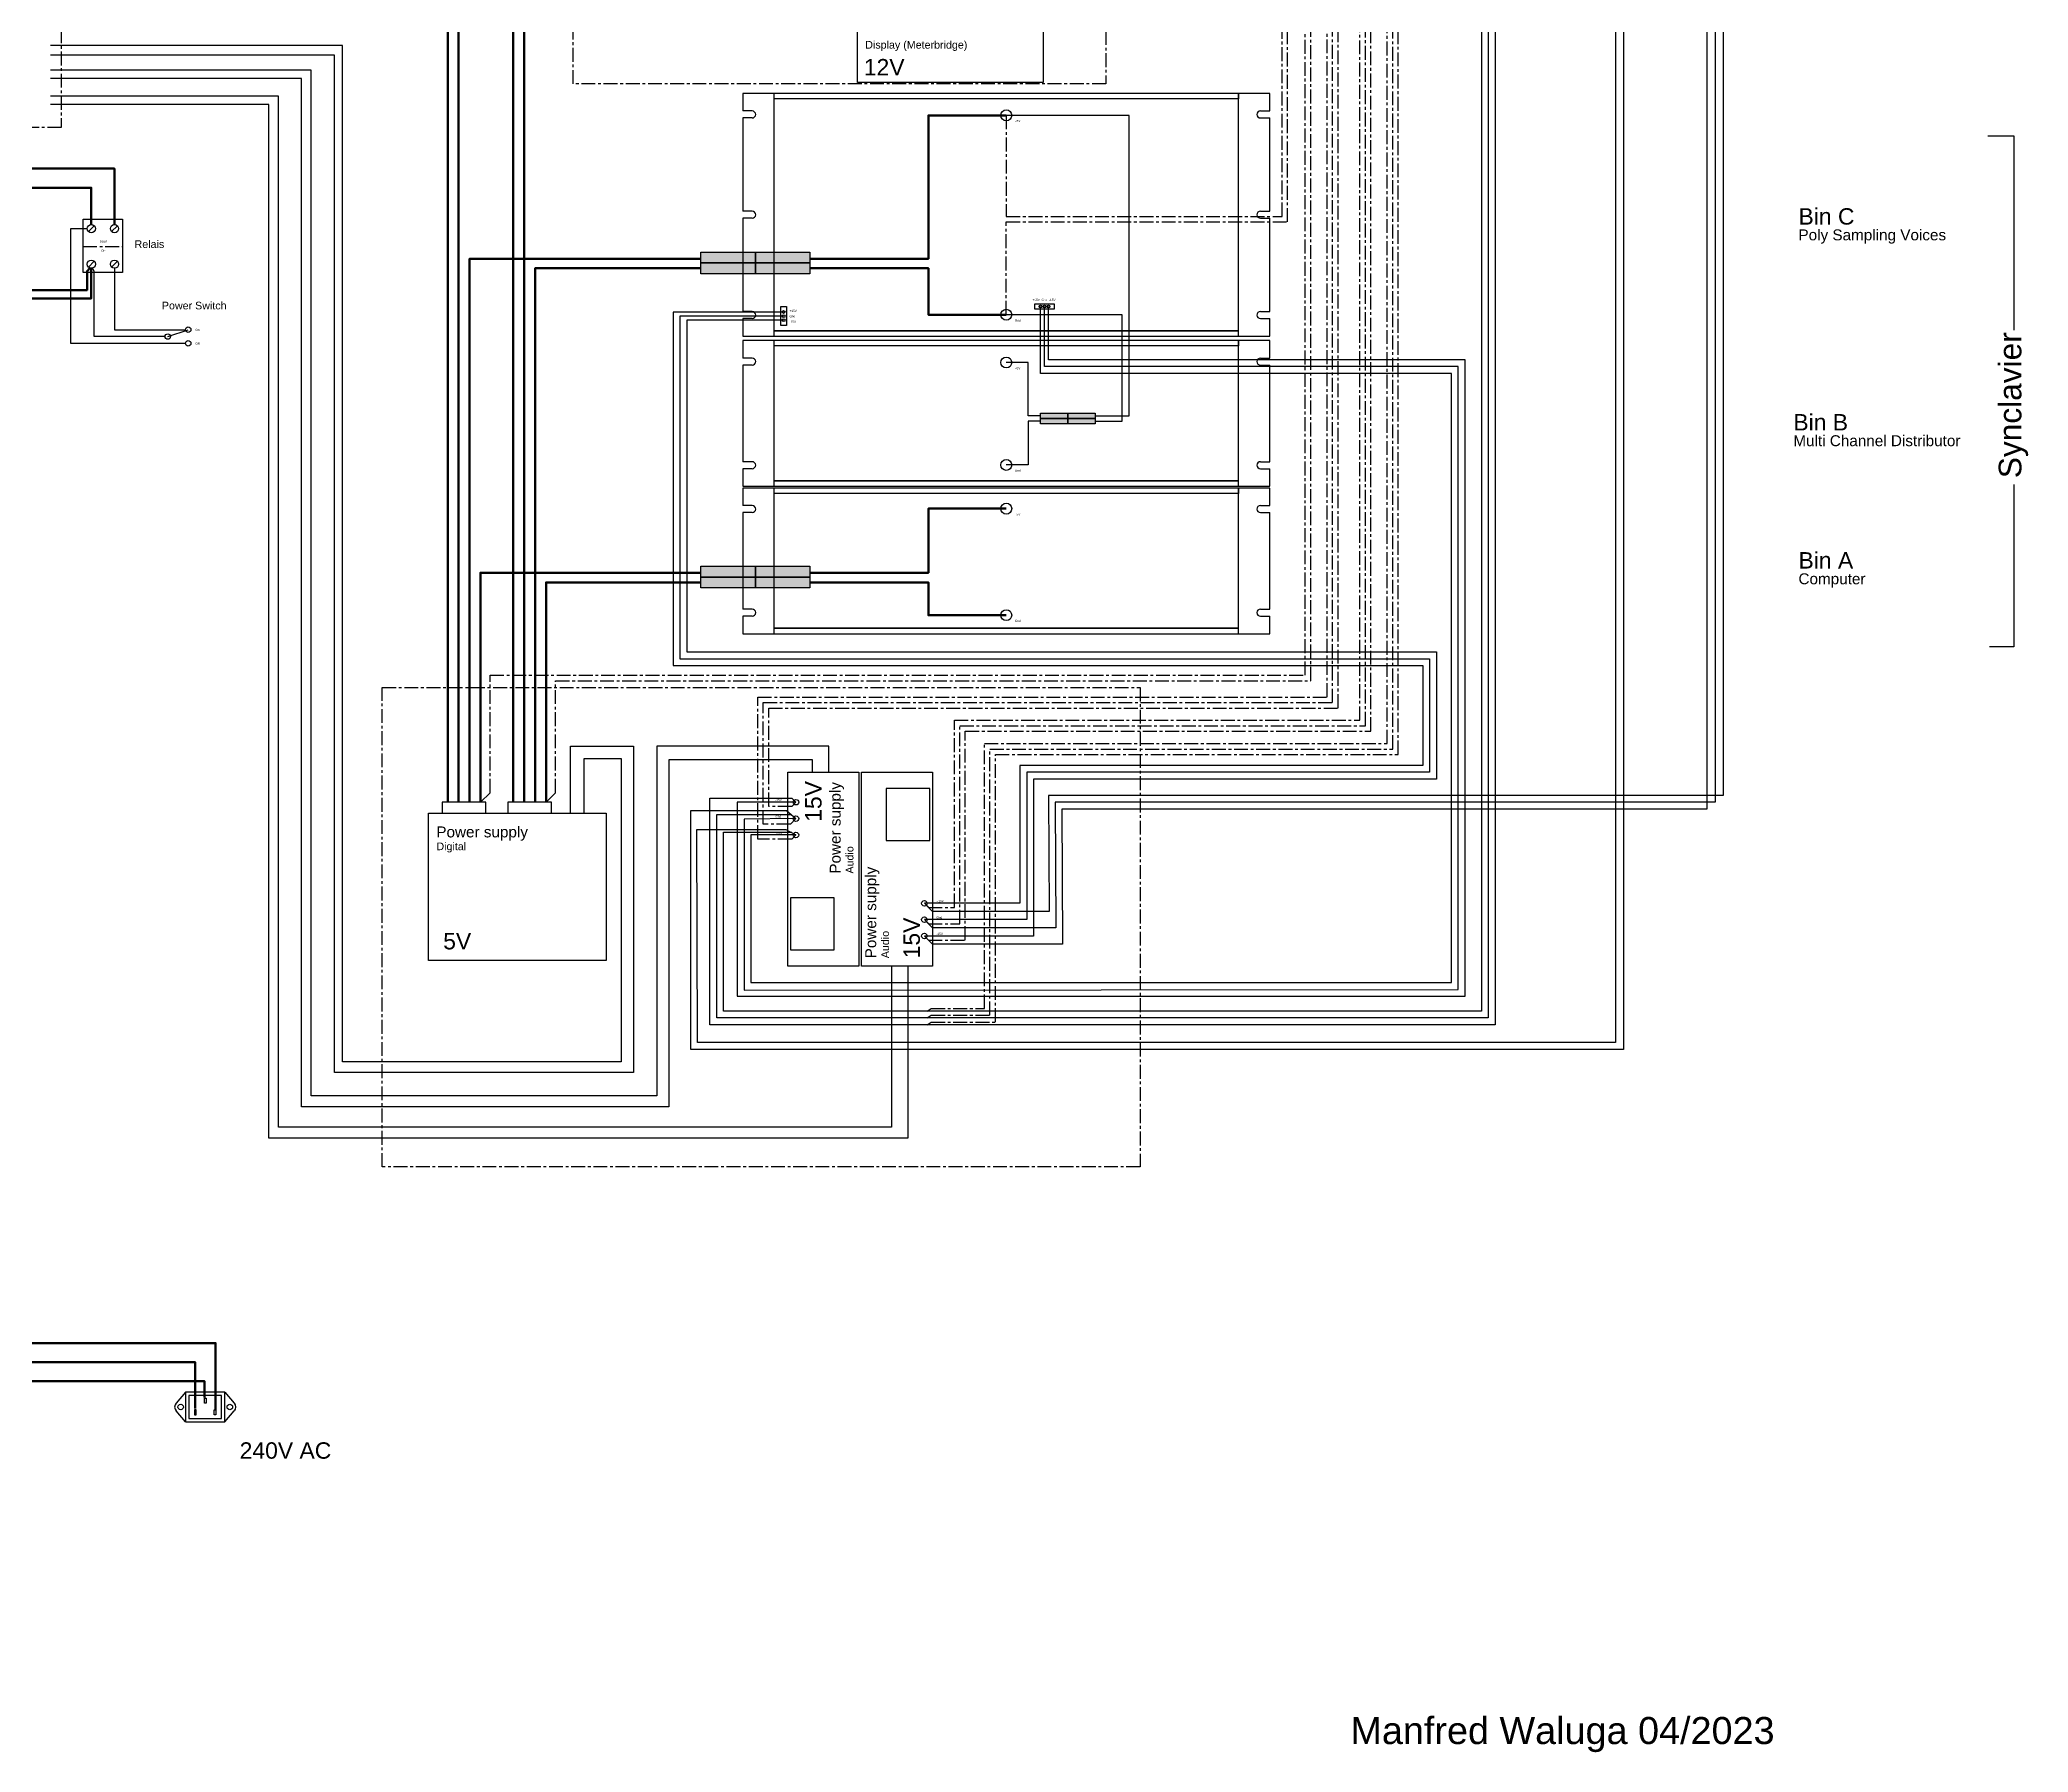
# Model space of a CAD drawing. Header units: millimetres. Extents: x 270 to 4076, y 855 to 4770.
# Drawn here: x 1563 to 3383, y 855 to 2423 of the extents above; entities that cross this region are included whole.
import ezdxf

# ---------------------------------------------------------------- set-up
doc = ezdxf.new("R2010")
doc.units = ezdxf.units.MM
doc.header["$LTSCALE"] = 0.4
doc.linetypes.add('ACHSEN', pattern=[50.8, 31.75, -6.35, 6.35, -6.35])
doc.layers.add('EG_S____ZEICHNEN', color=7, linetype='Continuous')
doc.styles.get("Standard").update_dxf_attribs({"font": 'ARIALUNI.ttf'})

# ---------------------------------------------------------------- blocks, each defined once
blk = doc.blocks.new('PowerSupply_red_black')
at = {"layer": 'EG_S____ZEICHNEN'}
h = blk.add_hatch(color=1, dxfattribs=at)
h.dxf.hatch_style = 1
h.paths.add_polyline_path([(50, 20), (0, 20), (0, 10), (50, 10)])
h = blk.add_hatch(color=1, dxfattribs=at)
h.dxf.hatch_style = 1
h.paths.add_polyline_path([(100, 20), (50, 20), (50, 10), (100, 10)])
h = blk.add_hatch(color=256, dxfattribs=at)
h.dxf.hatch_style = 1
h.paths.add_polyline_path([(50, 10), (0, 10), (0, 0), (50, 0)])
h = blk.add_hatch(color=256, dxfattribs=at)
h.dxf.hatch_style = 1
h.paths.add_polyline_path([(100, 10), (50, 10), (50, 0), (100, 0)])
for points in [[(0, 20), (50, 20), (50, 10), (0, 10)], [(50, 20), (100, 20), (100, 10), (50, 10)], [(0, 10), (50, 10), (50, 0), (0, 0)], [(50, 10), (100, 10), (100, 0), (50, 0)]]:
    blk.add_lwpolyline(points, close=True, dxfattribs=at)
blk = doc.blocks.new('Stecker_15V')
at = {"layer": 'EG_S____ZEICHNEN'}
blk.add_lwpolyline([(0, 17.5), (5, 17.5), (5, 0), (0, 0)], close=True, dxfattribs=at)
for centre in [(2.5, 12.5), (2.5, 8.75), (2.5, 5)]:
    blk.add_circle(centre, 1.25, dxfattribs=at)
blk = doc.blocks.new('Buchse-220V')
at = {"layer": 'EG_S____ZEICHNEN'}
for p, q in [((0, 27), (-8.6, 17.1)), ((36, 27), (44.6, 17.1)), ((0, 0), (-8.6, 9.9)), ((36, 0), (44.6, 9.9))]:
    blk.add_line(p, q, dxfattribs=at)
for points in [[(0, 0), (36, 0), (36, 27), (0, 27)], [(3, 3), (33, 3), (33, 24), (3, 24)], [(17.3, 21.7), (18.8, 21.7), (18.8, 16.9), (17.3, 16.9)], [(9.8, 11), (8.3, 11), (8.3, 6.3), (9.8, 6.3)], [(26.2, 11), (27.7, 11), (27.7, 6.3), (26.2, 6.3)]]:
    blk.add_lwpolyline(points, close=True, dxfattribs=at)
for centre in [(-4.5, 13.5), (40.5, 13.5)]:
    blk.add_circle(centre, 2.5, dxfattribs=at)
for centre, start, end in [((-4.5, 13.5), 138.8281, 221.1719), ((40.5, 13.5), 318.8281, 41.1719)]:
    blk.add_arc(centre, 5.5, start, end, dxfattribs=at)

msp = doc.modelspace()

# ---------------------------------------------------------------- linework, layer by layer
for p, q in [((2688.8, 2373.5), (2206.2, 2373.5)), ((2206.2, 2373.5), (2206.2, 2357.4)), ((2235, 2151.3), (2235, 2373.5)), ((2660, 2368.5), (2235, 2368.5)), ((2660, 2151.3), (2660, 2373.5)), ((2660, 2373.5), (2660, 2368.5)), ((2688.8, 2357.4), (2688.8, 2373.5)), ((2214.9, 2357.4), (2206.2, 2357.4)), ((2206.2, 2351), (2206.2, 2265.6)), ((2214.9, 2351), (2206.2, 2351)), ((2680.1, 2357.4), (2688.8, 2357.4)), ((2680.1, 2351), (2688.8, 2351)), ((2688.8, 2265.6), (2688.8, 2351)), ((2214.9, 2265.6), (2206.2, 2265.6)), ((2206.2, 2259.2), (2206.2, 2173.8)), ((2214.9, 2259.2), (2206.2, 2259.2)), ((2680.1, 2265.6), (2688.8, 2265.6)), ((2680.1, 2259.2), (2688.8, 2259.2)), ((2688.8, 2173.8), (2688.8, 2259.2)), ((2214.9, 2173.8), (2206.2, 2173.8)), ((2206.2, 2167.4), (2206.2, 2151.3)), ((2214.9, 2167.4), (2206.2, 2167.4)), ((2680.1, 2173.8), (2688.8, 2173.8)), ((2680.1, 2167.4), (2688.8, 2167.4)), ((2688.8, 2151.3), (2688.8, 2167.4)), ((2206.2, 2151.3), (2688.8, 2151.3)), ((2235, 2151.3), (2235, 2156.3)), ((2235, 2156.3), (2660, 2156.3)), ((2660, 2156.3), (2235, 2156.3)), ((2688.8, 2147.3), (2206.2, 2147.3)), ((2206.2, 2147.3), (2206.2, 2131.2)), ((2214.9, 2131.2), (2206.2, 2131.2)), ((2235, 2013.9), (2235, 2147.3)), ((2660, 2142.3), (2235, 2142.3)), ((2660, 2013.9), (2660, 2147.3)), ((2660, 2147.3), (2660, 2142.3)), ((2680.1, 2131.2), (2688.8, 2131.2)), ((2688.8, 2131.2), (2688.8, 2147.3)), ((2206.2, 2124.8), (2206.2, 2036.4)), ((2214.9, 2124.8), (2206.2, 2124.8)), ((2680.1, 2124.8), (2688.8, 2124.8)), ((2688.8, 2036.4), (2688.8, 2124.8)), ((2214.9, 2036.4), (2206.2, 2036.4)), ((2206.2, 2030), (2206.2, 2013.9)), ((2214.9, 2030), (2206.2, 2030)), ((2680.1, 2036.4), (2688.8, 2036.4)), ((2680.1, 2030), (2688.8, 2030)), ((2688.8, 2013.9), (2688.8, 2030)), ((2206.2, 2013.9), (2688.8, 2013.9)), ((2688.8, 2012.3), (2206.2, 2012.3)), ((2206.2, 2012.3), (2206.2, 1996.2)), ((2235, 2013.9), (2235, 2018.9)), ((2235, 2018.9), (2660, 2018.9)), ((2660, 2018.9), (2235, 2018.9)), ((2235, 1878.9), (2235, 2012.3)), ((2660, 2007.3), (2235, 2007.3)), ((2660, 1878.9), (2660, 2012.3)), ((2660, 2012.3), (2660, 2007.3)), ((2688.8, 1996.2), (2688.8, 2012.3)), ((2214.9, 1996.2), (2206.2, 1996.2)), ((2206.2, 1989.8), (2206.2, 1901.4)), ((2214.9, 1989.8), (2206.2, 1989.8)), ((2680.1, 1996.2), (2688.8, 1996.2)), ((2680.1, 1989.8), (2688.8, 1989.8)), ((2688.8, 1901.4), (2688.8, 1989.8)), ((2214.9, 1901.4), (2206.2, 1901.4)), ((2206.2, 1895), (2206.2, 1878.9)), ((2214.9, 1895), (2206.2, 1895)), ((2680.1, 1901.4), (2688.8, 1901.4)), ((2680.1, 1895), (2688.8, 1895)), ((2688.8, 1878.9), (2688.8, 1895)), ((2206.2, 1878.9), (2688.8, 1878.9)), ((2235, 1878.9), (2235, 1883.9)), ((2235, 1883.9), (2660, 1883.9)), ((2660, 1883.9), (2235, 1883.9))]:
    msp.add_line(p, q)
for points in [[(3345.8, 2334.8), (3369.8, 2334.8), (3369.8, 2156.9)], [(3369.8, 2015.4), (3369.8, 1866.9), (3347.3, 1866.9)]]:
    msp.add_lwpolyline(points)
for centre, start, end in [((2214.9, 2354.2), 270, 90), ((2680.1, 2354.2), 90, 270), ((2214.9, 2262.4), 270, 90), ((2680.1, 2262.4), 90, 270), ((2214.9, 2170.6), 270, 90), ((2680.1, 2170.6), 90, 270), ((2214.9, 2128), 270, 90), ((2680.1, 2128), 90, 270), ((2214.9, 2033.2), 270, 90), ((2680.1, 2033.2), 90, 270), ((2214.9, 1993), 270, 90), ((2680.1, 1993), 90, 270), ((2214.9, 1898.2), 270, 90), ((2680.1, 1898.2), 90, 270)]:
    msp.add_arc(centre, 3.2, start, end)
at = {"layer": 'EG_S____ZEICHNEN'}
for p, q in [((1607.3, 2247), (1612.6, 2252.4)), ((1628.6, 2247), (1633.9, 2252.4)), ((1607.3, 2214.5), (1612.6, 2219.9)), ((1628.6, 2214.5), (1633.9, 2219.9)), ((1680, 2150.9), (1698.7, 2157.2))]:
    msp.add_line(p, q, dxfattribs=at)
at = {"layer": 'EG_S____ZEICHNEN', "linetype": 'ACHSEN'}
msp.add_line((1602.5, 2233.4), (1638.7, 2233.4), dxfattribs=at)
at = {"layer": 'EG_S____ZEICHNEN', "color": 30}
for points in [[(3080, 3764.7), (3103.7, 3764.7), (3103.7, 1730.9), (2486.2, 1730.9), (2486.8, 1624.7), (2380, 1624.7), (2372.5, 1632.2)], [(2686.2, 3714.7), (2686.2, 3578.4), (3005, 3578.4), (3005, 1504.7), (2165, 1504.7), (2164.3, 1699.7), (2245.6, 1699.7), (2255, 1694.7)], [(2243.7, 3008.4), (2142.5, 3008.4), (2142.5, 2823.4), (2882.5, 2823.4), (2882.5, 1533.4), (2188.7, 1533.4), (2188.7, 1697.2), (2251.2, 1697.2)], [(2243.7, 2173.4), (2142.5, 2173.4), (2142.5, 1849.7), (2828.7, 1849.7), (2828.7, 1758.4), (2460, 1758.4), (2460, 1632.2), (2372.5, 1632.2)], [(2255, 1694.7), (2213.7, 1694.7), (2213.7, 1559.7), (2855, 1559.7), (2855, 2117.2), (2478.7, 2117.2), (2478.7, 2178.4)]]:
    msp.add_lwpolyline(points, dxfattribs=at)
at = {"layer": 'EG_S____ZEICHNEN'}
for points in [[(3080, 3757.2), (3096.2, 3757.2), (3096.2, 1724.7), (2492.1, 1724.7), (2492.8, 1609.7), (2380, 1609.7), (2372.5, 1617.2)], [(2693.7, 3714.7), (2693.7, 3585.9), (3012.5, 3585.9), (3012.5, 1498.4), (2158.7, 1498.4), (2158.7, 1717.2), (2246.2, 1717.2), (2255, 1709.7)], [(2243.7, 3004.7), (2148.7, 3004.7), (2148.7, 2829.7), (2888.7, 2829.7), (2888.7, 1527.2), (2182.5, 1527.2), (2182.5, 1713.4), (2250, 1713.4)], [(2243.7, 2169.7), (2148.7, 2169.7), (2148.7, 1855.9), (2835, 1855.9), (2835, 1752.2), (2466.2, 1752.2), (2466.2, 1617.2), (2372.5, 1617.2)], [(2255, 1709.7), (2207.5, 1709.1), (2207.5, 1552.8), (2861.2, 1553.4), (2861.2, 2123.4), (2482.5, 2123.4), (2482.5, 2178.4)], [(2528.7, 2073.4), (2553.7, 2073.4), (2553.7, 2170.9), (2447.5, 2170.9)], [(2478.7, 2073.4), (2467.5, 2073.4), (2467.5, 2033.4), (2447.5, 2033.4)]]:
    msp.add_lwpolyline(points, dxfattribs=at)
at = {"layer": 'EG_S____ZEICHNEN', "color": 6}
for points in [[(3080, 3749.7), (3088.7, 3749.7), (3088.7, 1718.4), (2498.4, 1718.4), (2499, 1594.7), (2380, 1594.7), (2372.5, 1602.2)], [(2243.7, 3000.9), (2155, 3000.9), (2155, 2835.9), (2895, 2835.9), (2895, 1520.9), (2176.2, 1520.9), (2176.2, 1728.4), (2251.2, 1728.4), (2255, 1724.7)], [(2243.7, 2165.9), (2155, 2165.9), (2155, 1862.2), (2841.2, 1862.2), (2841.2, 1745.9), (2472.5, 1745.9), (2472.5, 1602.2), (2372.5, 1602.2)], [(2255, 1724.7), (2201.2, 1724.7), (2201.2, 1547.2), (2867.5, 1547.2), (2867.5, 2129.7), (2486.2, 2129.7), (2486.2, 2178.4)]]:
    msp.add_lwpolyline(points, dxfattribs=at)
at = {"layer": 'EG_S____ZEICHNEN', "color": 1, "lineweight": 50}
for points in [[(2167.5, 3133.4), (1936.2, 3133.4), (1936.2, 1724.7)], [(2167.5, 2925.9), (1946.2, 2925.9), (1946.2, 1724.7)], [(2267.5, 2222.2), (2376.2, 2222.2), (2376.2, 2353.4), (2447.5, 2353.4)], [(2167.5, 2222.2), (1956.2, 2222.2), (1956.2, 1724.7)], [(2267.5, 1934.7), (2376.2, 1934.7), (2376.2, 1993.4), (2447.5, 1993.4)], [(2167.5, 1934.7), (1966.2, 1934.7), (1966.2, 1724.7)]]:
    msp.add_lwpolyline(points, dxfattribs=at)
at = {"layer": 'EG_S____ZEICHNEN', "lineweight": 50}
for points in [[(2167.5, 3124.7), (1996.2, 3124.7), (1996.2, 1724.7)], [(2167.5, 2917.2), (2006.2, 2917.2), (2006.2, 1724.7)], [(2167.5, 2213.4), (2016.2, 2213.4), (2016.2, 1724.7)], [(2267.5, 2213.4), (2376.2, 2213.4), (2376.2, 2170.9), (2447.5, 2170.9)], [(2167.5, 1925.9), (2026.2, 1925.9), (2026.2, 1724.7)], [(2267.5, 1925.9), (2376.2, 1925.9), (2376.2, 1895.9), (2447.5, 1895.9)]]:
    msp.add_lwpolyline(points, dxfattribs=at)
at = {"layer": 'EG_S____ZEICHNEN', "linetype": 'ACHSEN'}
for points in [[(1480, 2513.4), (1582.5, 2513.4), (1582.5, 2342.2), (1480, 2342.2)], [(2051.2, 2450.9), (2538.7, 2450.9), (2538.7, 2382.2), (2051.2, 2382.2)], [(1876.2, 1829.7), (2570, 1829.7), (2570, 1390.9), (1876.2, 1390.9)]]:
    msp.add_lwpolyline(points, close=True, dxfattribs=at)
at = {"layer": 'EG_S____ZEICHNEN', "color": 1, "linetype": 'ACHSEN'}
for points in [[(1966.2, 1724.7), (1975, 1733.4), (1975, 1840.9), (2721.2, 1840.9), (2721.2, 2517.2), (3163.6, 2517.2)], [(2447.5, 2353.4), (2447.5, 2260.9), (2700, 2260.9), (2700, 2514.7), (3165.9, 2514.7)]]:
    msp.add_lwpolyline(points, dxfattribs=at)
at = {"layer": 'EG_S____ZEICHNEN', "linetype": 'ACHSEN'}
for points in [[(2026.2, 1724.7), (2035, 1733.4), (2035, 1835.9), (2726.2, 1835.9), (2726.2, 2515.9), (3164.7, 2515.9)], [(2447.5, 2170.9), (2447.5, 2255.9), (2705, 2255.9), (2705, 2513.4), (3167.1, 2513.4)], [(2372.5, 1617.2), (2376.2, 1613.4), (2405, 1613.4), (2405, 1794.7), (2776.2, 1794.7), (2776.2, 2495.9), (3170.7, 2495.9)], [(2375, 1527.2), (2378.7, 1529.7), (2432.5, 1529.7), (2432.5, 1773.4), (2801.2, 1773.4), (2801.2, 2500.9), (3166, 2500.9)], [(2255, 1709.7), (2250, 1704.7), (2225, 1704.7), (2225, 1815.9), (2746.2, 1815.9), (2746.2, 1815.9), (2746.2, 2490.9), (3175.4, 2490.9)]]:
    msp.add_lwpolyline(points, dxfattribs=at)
at = {"layer": 'EG_S____ZEICHNEN', "color": 30, "linetype": 'ACHSEN'}
for points in [[(2372.5, 1632.2), (2376.2, 1628.4), (2400, 1628.4), (2400, 1799.7), (2771.2, 1799.7), (2771.2, 2497.2), (3169.5, 2497.2)], [(2375, 1533.4), (2378.7, 1535.9), (2427.5, 1535.9), (2427.5, 1778.4), (2796.2, 1778.4), (2796.2, 2502.2), (3164.8, 2502.2)], [(2255, 1694.7), (2251.2, 1690.9), (2220, 1690.9), (2220, 1820.9), (2741.2, 1820.9), (2741.2, 1820.9), (2741.2, 2492.2), (3174.3, 2492.2)]]:
    msp.add_lwpolyline(points, dxfattribs=at)
at = {"layer": 'EG_S____ZEICHNEN', "color": 6, "linetype": 'ACHSEN'}
for points in [[(2372.5, 1602.2), (2376.2, 1598.4), (2410, 1598.4), (2410, 1789.7), (2781.2, 1789.7), (2781.2, 2494.7), (3171.9, 2494.7)], [(2375, 1520.9), (2378.7, 1523.4), (2437.5, 1523.4), (2437.5, 1768.4), (2806.2, 1768.4), (2806.2, 2499.7), (3167.2, 2499.7)], [(2255, 1724.7), (2251.2, 1720.9), (2230, 1720.9), (2230, 1810.9), (2751.2, 1810.9), (2751.2, 1810.9), (2751.2, 2489.7), (3176.6, 2489.7)]]:
    msp.add_lwpolyline(points, dxfattribs=at)
at = {"layer": 'EG_S____ZEICHNEN'}
for points in [[(2311.2, 2448.4), (2481.2, 2448.4), (2481.2, 2383.4), (2311.2, 2383.4)], [(1602.5, 2258.4), (1638.7, 2258.4), (1638.7, 2209.7), (1602.5, 2209.7)], [(2312.5, 1574.7), (2247.5, 1574.7), (2247.5, 1752.2), (2312.5, 1752.2)], [(2315, 1752.2), (2380, 1752.2), (2380, 1574.7), (2315, 1574.7)], [(2377.5, 1737.2), (2337.5, 1737.2), (2337.5, 1689.7), (2377.5, 1689.7)], [(1918.7, 1714.7), (2081.2, 1714.7), (2081.2, 1579.7), (1918.7, 1579.7)], [(1931.2, 1714.7), (1971.2, 1714.7), (1971.2, 1724.7), (1931.2, 1724.7)], [(1991.2, 1714.7), (2031.2, 1714.7), (2031.2, 1724.7), (1991.2, 1724.7)], [(2250, 1589.7), (2290, 1589.7), (2290, 1637.2), (2250, 1637.2)]]:
    msp.add_lwpolyline(points, close=True, dxfattribs=at)
at = {"layer": 'EG_S____ZEICHNEN', "color": 24}
for points in [[(2061.2, 1714.7), (2061.2, 1764.7), (2095, 1764.7), (2095, 1487.2), (1840, 1487.2), (1840, 2417.2), (1572.5, 2417.2)], [(2285, 1752.2), (2285, 1775.9), (2127.5, 1775.9), (2127.5, 1455.9), (1811.2, 1455.9), (1811.2, 2394.7), (1572.5, 2394.7)], [(2342.5, 1574.7), (2342.5, 1427.2), (1781.2, 1427.2), (1781.2, 2370.9), (1572.5, 2370.9)], [(1696.2, 2144.7), (1591.2, 2144.7), (1591.2, 2249.7), (1606.2, 2249.7)], [(1631.2, 2213.4), (1631.2, 2157.2), (1696.2, 2157.2)]]:
    msp.add_lwpolyline(points, dxfattribs=at)
at = {"layer": 'EG_S____ZEICHNEN', "color": 5}
for points in [[(2048.7, 1714.7), (2048.7, 1775.9), (2106.2, 1775.9), (2106.2, 1477.2), (1832.5, 1477.2), (1832.5, 2408.4), (1572.5, 2408.4)], [(2270, 1752.2), (2270, 1763.4), (2138.7, 1763.4), (2138.7, 1445.9), (1802.5, 1445.9), (1802.5, 2387.2), (1572.5, 2387.2)], [(2357.5, 1574.7), (2357.5, 1417.2), (1772.5, 1417.2), (1772.5, 2363.4), (1572.5, 2363.4)], [(1677.5, 2150.9), (1612.5, 2150.9), (1612.5, 2210.9), (1611.2, 2213.4)]]:
    msp.add_lwpolyline(points, dxfattribs=at)
at = {"layer": 'EG_S____ZEICHNEN', "color": 24, "lineweight": 50}
for points in [[(1631.2, 2253.4), (1631.2, 2304.7), (1521.2, 2304.7), (1521.2, 2353.4)], [(1610, 2253.4), (1610, 2287.2), (1521.2, 2287.2), (1521.2, 1965.9)], [(1705, 1169.7), (1705, 1212.2), (1525, 1212.2), (1525, 1867.2)]]:
    msp.add_lwpolyline(points, dxfattribs=at)
at = {"layer": 'EG_S____ZEICHNEN', "color": 5, "lineweight": 50}
for points in [[(1608.7, 2213.4), (1606.2, 2210.9), (1606.2, 2193.4), (1537.5, 2193.4), (1537.5, 2353.4)], [(1610, 2213.4), (1610, 2185.9), (1537.5, 2185.9), (1537.5, 1965.9)], [(1723.7, 1168.4), (1723.7, 1229.7), (1535, 1229.7), (1535, 1867.2)]]:
    msp.add_lwpolyline(points, dxfattribs=at)
at = {"layer": 'EG_S____ZEICHNEN', "color": 1}
for points in [[(2528.7, 2078.4), (2560, 2078.4), (2560, 2353.4), (2447.5, 2353.4)], [(2478.7, 2078.4), (2467.5, 2078.4), (2467.5, 2127.2), (2447.5, 2127.2)]]:
    msp.add_lwpolyline(points, dxfattribs=at)
at = {"layer": 'EG_S____ZEICHNEN', "color": 2, "lineweight": 50}
msp.add_lwpolyline([(1713.7, 1179.7), (1713.7, 1194.7), (1505, 1194.7), (1505, 1430.9), (1397.5, 1430.9), (1397.5, 1372.2)], dxfattribs=at)
at = {"layer": 'EG_S____ZEICHNEN'}
for centre, radius in [((2447.5, 2353.4), 5), ((1610, 2249.7), 3.75), ((1631.2, 2249.7), 3.75), ((1610, 2217.2), 3.75), ((1631.2, 2217.2), 3.75), ((2447.5, 2170.9), 5), ((1680, 2150.9), 2.5), ((1698.7, 2157.2), 2.5), ((1698.7, 2144.7), 2.5), ((2447.5, 2127.2), 5), ((2447.5, 2033.4), 5), ((2447.5, 1993.4), 5), ((2447.5, 1895.9), 5), ((2255, 1724.7), 2.5), ((2255, 1709.7), 2.5), ((2255, 1694.7), 2.5), ((2372.5, 1632.2), 2.5), ((2372.5, 1617.2), 2.5), ((2372.5, 1602.2), 2.5)]:
    msp.add_circle(centre, radius, dxfattribs=at)

# ---------------------------------------------------------------- block references
for name, p in [('PowerSupply_red_black', (2167.8, 2208.3)), ('Stecker_15V', (2241.2, 2160.9)), ('PowerSupply_red_black', (2167.8, 1920.8)), ('Buchse-220V', (1696.3, 1157.6))]:
    msp.add_blockref(name, p, dxfattribs=at)
at = {"layer": 'EG_S____ZEICHNEN', "rotation": 270}
msp.add_blockref('Stecker_15V', (2473.7, 2180.9), dxfattribs=at)
at = {"layer": 'EG_S____ZEICHNEN', "xscale": 0.5, "yscale": 0.5, "zscale": 0.5}
msp.add_blockref('PowerSupply_red_black', (2478.9, 2070.9), dxfattribs=at)

# ---------------------------------------------------------------- texts
for s, height, p in [('Display (Meterbridge)', 7, (2318.4, 2414.5)), ('12V', 15, (2317.1, 2390)), ('+5V', 2, (2455.3, 2347.2)), ('Bin C', 15, (3172.6, 2253.4)), ('Load', 2, (1617.8, 2237.2)), ('Relais', 7, (1649.6, 2232)), ('Poly Sampling Voices', 10, (3172.6, 2239)), ('Ctrl', 2, (1619.1, 2228.5)), ('+15V', 2, (2471.6, 2183.5)), ('Gnd', 2, (2479.8, 2183.5)), ('-15V', 2, (2486.6, 2183.5)), ('Power Switch', 7, (1674.6, 2175.8)), ('+15V', 2, (2249.1, 2173.5)), ('Gnd', 2, (2249.1, 2168.5)), ('Gnd', 2, (2455.3, 2164.7)), ('On', 2, (1705.3, 2156)), ('-15V', 2, (2249.1, 2163.5)), ('Off', 2, (1705.3, 2143.5)), ('+5V', 2, (2455.3, 2121)), ('Bin B', 15, (3167.9, 2065)), ('Multi Channel Distributor', 10, (3167.9, 2050.6)), ('Gnd', 2, (2455.3, 2027.2)), ('+5V', 2, (2455.3, 1987.2)), ('Bin A', 15, (3172.6, 1938.6)), ('Computer', 10, (3172.6, 1924.2)), ('Gnd', 2, (2455.3, 1889.7)), ('-15V', 2, (2236.1, 1725.7)), ('Gnd', 2, (2236.1, 1710.7)), ('Power supply', 10, (1925.8, 1692.5)), ('+15V', 2, (2236.1, 1695.7)), ('Digital', 7, (1925.9, 1680.8)), ('+15V', 2, (2383.6, 1633.2)), ('Gnd', 2, (2383.6, 1618.2)), ('5V', 15, (1932.1, 1590)), ('-15V', 2, (2383.6, 1603.2)), ('240V AC', 15, (1745.8, 1123.8)), ('Manfred Waluga 04/2023', 24.75, (2762.5, 862.6))]:
    msp.add_text(s, height=height).set_placement(p)
for s, height, p in [('Synclavier', 20.73, (3376.6, 2021.3)), ('15V', 15, (2278.4, 1706.8)), ('Power supply', 10, (2295.9, 1659.3)), ('Audio', 7, (2307.6, 1659.4)), ('Power supply', 10, (2328.4, 1581.8)), ('Audio', 7, (2340.1, 1581.9)), ('15V', 15, (2368.4, 1581.8))]:
    msp.add_text(s, height=height, rotation=90).set_placement(p)

doc.saveas('drawing.dxf')
